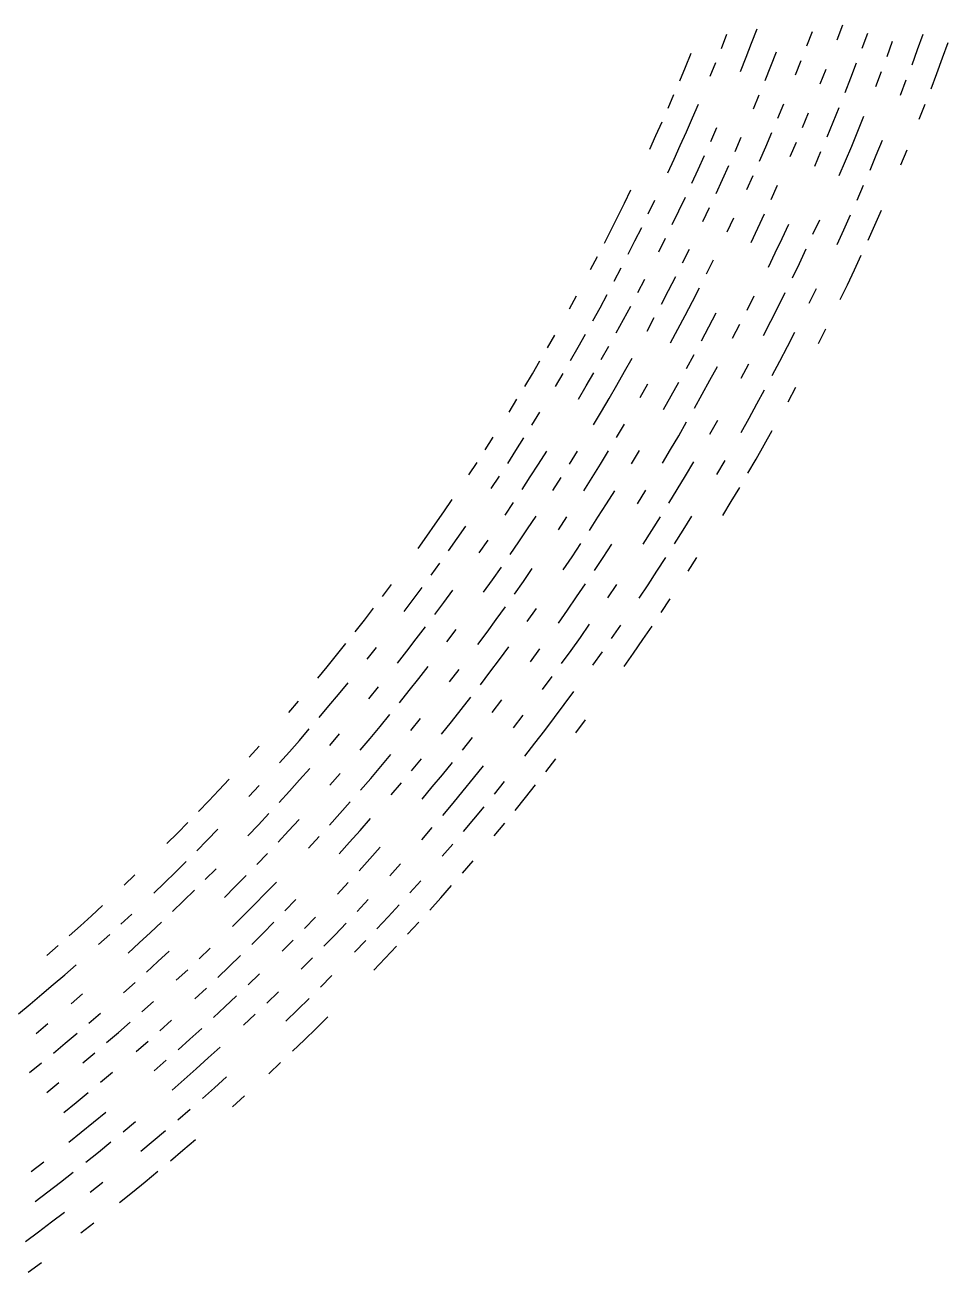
# Model space of a CAD drawing. Header units: metres. Extents: x -298 to 300, y -298 to 299.
# Drawn here: x 174.5 to 279.6, y -240.6 to -98.6 of the extents above; entities that cross this region are included whole.
import ezdxf

# ---------------------------------------------------------------- set-up
doc = ezdxf.new("R2010")
doc.units = ezdxf.units.M

msp = doc.modelspace()

# ---------------------------------------------------------------- linework, layer by layer
for p, q in [((257.25067, -100.69593, -692.8203), (257.8755, -99.0767, -692.8203)), ((263.53552, -101.02247, -692.8203), (264.16235, -99.36378, -692.8203)), ((266.9995, -100.31568, -692.8203), (267.62183, -98.63523, -692.8203)), ((253.79924, -101.29969, -692.8203), (254.42796, -99.702095, -692.8203)), ((256.61566, -102.311226, -692.8203), (257.25067, -100.69593, -692.8203)), ((269.83752, -101.26542, -692.8203), (270.4657, -99.56715, -692.8203)), ((272.67627, -102.21305, -692.8203), (273.3103, -100.496895, -692.8203)), ((276.15564, -101.42481, -692.8203), (276.78467, -99.68684, -692.8203)), ((278.98566, -102.39417, -692.8203), (279.62073, -100.63828, -692.8203)), ((249.70915, -103.43394, -692.8203), (250.35136, -101.861946, -692.8203)), ((259.43286, -103.32069, -692.8203), (260.0741, -101.68766, -692.8203)), ((275.5157, -103.15879, -692.8203), (276.15564, -101.42481, -692.8203)), ((249.05705, -105.00184, -692.8203), (249.70915, -103.43394, -692.8203)), ((252.51176, -104.48292, -692.8203), (253.1605, -102.89332, -692.8203)), ((255.97044, -103.92252, -692.8203), (256.61566, -102.311226, -692.8203)), ((258.78125, -104.94965, -692.8203), (259.43286, -103.32069, -692.8203)), ((262.2508, -104.32801, -692.8203), (262.89838, -102.67725, -692.8203)), ((268.54926, -104.65006, -692.8203), (269.19873, -102.959755, -692.8203)), ((278.33948, -104.146095, -692.8203), (278.98566, -102.39417, -692.8203)), ((265.06958, -105.3332, -692.8203), (265.7234, -103.66471, -692.8203)), ((267.88916, -106.33625, -692.8203), (268.54926, -104.65006, -692.8203)), ((271.37585, -105.63328, -692.8203), (272.0315, -103.92521, -692.8203)), ((274.20312, -106.61463, -692.8203), (274.86487, -104.88877, -692.8203)), ((277.68237, -105.8939, -692.8203), (278.33948, -104.146095, -692.8203)), ((247.72337, -108.12531, -692.8203), (248.39513, -106.56565, -692.8203)), ((250.50572, -109.226906, -692.8203), (251.18431, -107.64976, -692.8203)), ((257.4475, -108.19523, -692.8203), (258.1195, -106.57453, -692.8203)), ((260.24597, -109.25547, -692.8203), (260.92456, -107.617165, -692.8203)), ((276.3352, -109.37702, -692.8203), (277.01428, -107.63758, -692.8203)), ((249.81718, -110.79975, -692.8203), (250.50572, -109.226906, -692.8203)), ((263.04535, -110.31361, -692.8203), (263.73053, -108.65769, -692.8203)), ((266.5373, -109.69611, -692.8203), (267.2185, -108.01832, -692.8203)), ((269.34485, -110.73243, -692.8203), (270.0326, -109.036964, -692.8203)), ((246.35051, -111.23182, -692.8203), (247.04185, -109.6807, -692.8203)), ((252.59349, -111.916756, -692.8203), (253.28893, -110.32642, -692.8203)), ((265.84558, -111.36964, -692.8203), (266.5373, -109.69611, -692.8203)), ((268.64655, -112.42359, -692.8203), (269.34485, -110.73243, -692.8203)), ((245.64946, -112.77857, -692.8203), (246.35051, -111.23182, -692.8203)), ((249.11876, -112.36829, -692.8203), (249.81718, -110.79975, -692.8203)), ((255.37059, -113.031624, -692.8203), (256.07306, -111.423836, -692.8203)), ((258.85803, -112.51917, -692.8203), (259.55713, -110.88947, -692.8203)), ((261.6438, -113.612404, -692.8203), (262.3498, -111.96522, -692.8203)), ((271.4483, -113.475655, -692.8203), (272.1532, -111.766914, -692.8203)), ((248.41057, -113.93241, -692.8203), (249.11876, -112.36829, -692.8203)), ((251.17259, -115.084175, -692.8203), (251.88799, -113.50269, -692.8203)), ((258.14862, -114.14442, -692.8203), (258.85803, -112.51917, -692.8203)), ((264.43054, -114.70353, -692.8203), (265.14325, -113.038795, -692.8203)), ((267.93762, -114.1103, -692.8203), (268.64655, -112.42359, -692.8203)), ((270.73267, -115.17997, -692.8203), (271.4483, -113.475655, -692.8203)), ((274.23254, -114.569466, -692.8203), (274.94434, -112.843025, -692.8203)), ((247.69249, -115.49207, -692.8203), (248.41057, -113.93241, -692.8203)), ((253.93547, -116.233864, -692.8203), (254.65807, -114.63502, -692.8203)), ((267.21808, -115.79258, -692.8203), (267.93762, -114.1103, -692.8203)), ((250.44719, -116.66117, -692.8203), (251.17259, -115.084175, -692.8203)), ((253.20287, -117.82819, -692.8203), (253.93547, -116.233864, -692.8203)), ((256.69934, -117.38148, -692.8203), (257.42908, -115.765236, -692.8203)), ((242.7484, -118.920784, -692.8203), (243.48814, -117.39207, -692.8203)), ((259.46405, -118.52705, -692.8203), (260.20093, -116.89338, -692.8203)), ((269.2694, -118.57499, -692.8203), (270.00635, -116.87977, -692.8203)), ((241.99907, -120.44483, -692.8203), (242.7484, -118.920784, -692.8203)), ((245.47966, -120.143654, -692.8203), (246.22704, -118.597755, -692.8203)), ((248.96678, -119.80137, -692.8203), (249.71196, -118.23359, -692.8203)), ((241.24022, -121.96418, -692.8203), (241.99907, -120.44483, -692.8203)), ((248.21184, -121.36445, -692.8203), (248.96678, -119.80137, -692.8203)), ((251.70757, -121.00294, -692.8203), (252.46019, -119.417915, -692.8203)), ((254.44926, -122.20243, -692.8203), (255.2094, -120.60017, -692.8203)), ((257.95953, -121.78034, -692.8203), (258.71692, -120.156044, -692.8203)), ((267.76355, -121.95142, -692.8203), (268.5218, -120.26557, -692.8203)), ((271.27747, -121.42948, -692.8203), (272.0324, -119.72144, -692.8203)), ((240.47179, -123.47871, -692.8203), (241.24022, -121.96418, -692.8203)), ((243.95586, -123.22126, -692.8203), (244.72258, -121.68482, -692.8203)), ((257.1919, -123.39985, -692.8203), (257.95953, -121.78034, -692.8203)), ((260.71057, -122.95847, -692.8203), (261.47528, -121.31684, -692.8203)), ((264.23462, -122.47559, -692.8203), (264.99622, -120.81187, -692.8203)), ((266.9947, -123.632515, -692.8203), (267.76355, -121.95142, -692.8203)), ((270.51178, -123.13276, -692.8203), (271.27747, -121.42948, -692.8203)), ((243.17943, -124.752846, -692.8203), (243.95586, -123.22126, -692.8203)), ((246.67247, -124.476295, -692.8203), (247.44707, -122.92277, -692.8203)), ((259.93555, -124.59525, -692.8203), (260.71057, -122.95847, -692.8203)), ((249.39012, -125.72929, -692.8203), (250.17247, -124.1587, -692.8203)), ((259.15027, -126.22715, -692.8203), (259.93555, -124.59525, -692.8203)), ((262.68005, -125.78858, -692.8203), (263.46252, -124.13453, -692.8203)), ((268.94843, -126.52479, -692.8203), (269.7354, -124.831215, -692.8203)), ((238.90636, -126.49323, -692.8203), (239.69383, -124.98841, -692.8203)), ((241.59789, -127.80128, -692.8203), (242.39342, -126.27955, -692.8203)), ((252.10875, -126.98026, -692.8203), (252.89891, -125.392525, -692.8203)), ((261.8872, -127.43769, -692.8203), (262.68005, -125.78858, -692.8203)), ((244.29039, -129.10732, -692.8203), (245.0941, -127.56861, -692.8203)), ((247.79576, -128.85567, -692.8203), (248.59789, -127.29496, -692.8203)), ((268.15076, -128.2134, -692.8203), (268.94843, -126.52479, -692.8203)), ((246.98387, -130.4113, -692.8203), (247.79576, -128.85567, -692.8203)), ((250.49846, -130.1407, -692.8203), (251.30858, -128.563, -692.8203)), ((260.2705, -130.7209, -692.8203), (261.08398, -129.0818, -692.8203)), ((263.8142, -130.30772, -692.8203), (264.625, -128.64644, -692.8203)), ((267.34253, -129.89696, -692.8203), (268.15076, -128.2134, -692.8203)), ((236.48753, -130.97768, -692.8203), (237.3032, -129.48793, -692.8203)), ((239.97807, -130.82967, -692.8203), (240.79271, -129.31801, -692.8203)), ((249.67845, -131.71327, -692.8203), (250.49846, -130.1407, -692.8203)), ((256.7329, -131.09291, -692.8203), (257.5489, -129.47603, -692.8203)), ((239.15392, -132.3362, -692.8203), (239.97807, -130.82967, -692.8203)), ((242.65392, -132.16942, -692.8203), (243.47697, -130.64095, -692.8203)), ((245.33086, -133.50716, -692.8203), (246.16222, -131.9618, -692.8203)), ((248.84856, -133.28069, -692.8203), (249.67845, -131.71327, -692.8203)), ((252.37401, -133.0132, -692.8203), (253.20213, -131.42366, -692.8203)), ((259.44666, -132.35481, -692.8203), (260.2705, -130.7209, -692.8203)), ((241.82133, -133.69273, -692.8203), (242.65392, -132.16942, -692.8203)), ((248.00883, -134.84288, -692.8203), (248.84856, -133.28069, -692.8203)), ((251.53593, -134.59755, -692.8203), (252.37401, -133.0132, -692.8203)), ((255.0706, -134.31114, -692.8203), (255.90685, -132.70464, -692.8203)), ((258.61255, -133.98354, -692.8203), (259.44666, -132.35481, -692.8203)), ((264.85437, -134.91682, -692.8203), (265.69427, -133.24873, -692.8203)), ((233.98454, -135.41588, -692.8203), (234.82817, -133.94173, -692.8203)), ((237.47728, -135.33363, -692.8203), (238.3203, -133.83754, -692.8203)), ((261.3191, -135.2607, -692.8203), (262.1612, -133.61494, -692.8203)), ((236.62486, -136.82442, -692.8203), (237.47728, -135.33363, -692.8203)), ((240.12743, -136.72359, -692.8203), (240.97911, -135.2108, -692.8203)), ((249.82994, -137.75032, -692.8203), (250.68785, -136.17659, -692.8203)), ((260.46674, -136.90117, -692.8203), (261.3191, -135.2607, -692.8203)), ((232.26952, -138.34819, -692.8203), (233.13164, -136.88472, -692.8203)), ((242.77867, -138.11153, -692.8203), (243.63902, -136.58205, -692.8203)), ((252.50157, -139.09883, -692.8203), (253.36797, -137.50832, -692.8203)), ((256.04907, -138.838, -692.8203), (256.91376, -137.22523, -692.8203)), ((259.60406, -138.53627, -692.8203), (260.46674, -136.90117, -692.8203)), ((231.3983, -139.80623, -692.8203), (232.26952, -138.34819, -692.8203)), ((234.89195, -139.78981, -692.8203), (235.76305, -138.30983, -692.8203)), ((238.3955, -139.73293, -692.8203), (239.26622, -138.23097, -692.8203)), ((241.90868, -139.63554, -692.8203), (242.77867, -138.11153, -692.8203)), ((251.62523, -140.68388, -692.8203), (252.50157, -139.09883, -692.8203)), ((237.51543, -141.22945, -692.8203), (238.3955, -139.73293, -692.8203)), ((241.0291, -141.1541, -692.8203), (241.90868, -139.63554, -692.8203)), ((244.55223, -141.03813, -692.8203), (245.43102, -139.49745, -692.8203)), ((248.0844, -140.88142, -692.8203), (248.96208, -139.31862, -692.8203)), ((257.8479, -141.79005, -692.8203), (258.73108, -140.16591, -692.8203)), ((261.3905, -141.5356, -692.8203), (262.2721, -139.88905, -692.8203)), ((229.62828, -142.70583, -692.8203), (230.5178, -141.2588, -692.8203)), ((240.14, -142.6671, -692.8203), (241.0291, -141.1541, -692.8203)), ((247.19688, -142.43874, -692.8203), (248.0844, -140.88142, -692.8203)), ((250.73894, -142.26341, -692.8203), (251.62523, -140.68388, -692.8203)), ((256.9546, -143.40868, -692.8203), (257.8479, -141.79005, -692.8203)), ((232.22295, -144.19658, -692.8203), (233.12187, -142.73323, -692.8203)), ((239.24144, -144.1745, -692.8203), (240.14, -142.6671, -692.8203)), ((256.05103, -145.02164, -692.8203), (256.9546, -143.40868, -692.8203)), ((241.85814, -145.62666, -692.8203), (242.7658, -144.10278, -692.8203)), ((248.93657, -145.40569, -692.8203), (249.8427, -143.83736, -692.8203)), ((252.48955, -145.23401, -692.8203), (253.39452, -143.64339, -692.8203)), ((258.6839, -146.44154, -692.8203), (259.59637, -144.81189, -692.8203)), ((226.9052, -147.01303, -692.8203), (227.82188, -145.583, -692.8203)), ((230.39769, -147.10625, -692.8203), (231.31493, -145.65428, -692.8203)), ((248.02061, -146.96828, -692.8203), (248.93657, -145.40569, -692.8203)), ((229.47136, -148.55243, -692.8203), (230.39769, -147.10625, -692.8203)), ((232.97472, -148.62756, -692.8203), (233.90141, -147.15938, -692.8203)), ((236.48906, -148.66254, -692.8203), (237.41594, -147.17229, -692.8203)), ((240.01414, -148.65721, -692.8203), (240.9409, -147.14482, -692.8203)), ((243.54955, -148.61147, -692.8203), (244.47594, -147.07687, -692.8203)), ((247.09483, -148.52512, -692.8203), (248.02061, -146.96828, -692.8203)), ((257.76123, -148.06546, -692.8203), (258.6839, -146.44154, -692.8203)), ((225.04485, -149.85574, -692.8203), (225.97948, -148.43732, -692.8203)), ((232.03874, -150.08992, -692.8203), (232.97472, -148.62756, -692.8203)), ((239.07787, -150.16377, -692.8203), (240.01414, -148.65721, -692.8203)), ((249.71495, -149.97139, -692.8203), (250.64977, -148.39807, -692.8203)), ((253.27977, -149.82613, -692.8203), (254.21361, -148.23042, -692.8203)), ((256.8283, -149.68355, -692.8203), (257.76123, -148.06546, -692.8203)), ((227.59148, -151.42728, -692.8203), (228.53593, -149.9928, -692.8203)), ((231.09361, -151.54639, -692.8203), (232.03874, -150.08992, -692.8203)), ((234.60728, -151.62547, -692.8203), (235.55284, -150.14696, -692.8203)), ((238.13219, -151.6644, -692.8203), (239.07787, -150.16377, -692.8203)), ((248.77025, -151.53882, -692.8203), (249.71495, -149.97139, -692.8203)), ((240.71275, -153.17993, -692.8203), (241.6679, -151.66304, -692.8203)), ((244.25908, -153.16039, -692.8203), (245.2141, -151.62122, -692.8203)), ((247.81578, -153.10031, -692.8203), (248.77025, -151.53882, -692.8203)), ((254.93211, -152.90205, -692.8203), (255.88524, -151.29578, -692.8203)), ((222.18773, -154.07553, -692.8203), (223.14891, -152.67491, -692.8203)), ((229.17601, -154.44139, -692.8203), (230.13933, -152.99689, -692.8203)), ((239.74803, -154.69081, -692.8203), (240.71275, -153.17993, -692.8203)), ((253.9688, -154.50233, -692.8203), (254.93211, -152.90205, -692.8203)), ((221.2177, -155.47011, -692.8203), (222.18773, -154.07553, -692.8203)), ((231.7152, -156.02509, -692.8203), (232.68846, -154.56459, -692.8203)), ((235.2387, -156.1304, -692.8203), (236.21257, -154.64778, -692.8203)), ((238.77385, -156.1956, -692.8203), (239.74803, -154.69081, -692.8203)), ((245.87737, -156.20517, -692.8203), (246.85143, -154.65578, -692.8203)), ((249.44481, -156.14946, -692.8203), (250.41844, -154.57768, -692.8203)), ((220.23888, -156.85857, -692.8203), (221.2177, -155.47011, -692.8203)), ((223.72398, -157.10513, -692.8203), (224.70427, -155.69478, -692.8203)), ((230.73271, -157.47945, -692.8203), (231.7152, -156.02509, -692.8203)), ((248.46129, -157.71515, -692.8203), (249.44481, -156.14946, -692.8203)), ((219.25139, -158.24088, -692.8203), (220.23888, -156.85857, -692.8203)), ((222.73491, -158.5093, -692.8203), (223.72398, -157.10513, -692.8203)), ((226.23161, -158.73827, -692.8203), (227.22209, -157.31213, -692.8203)), ((229.74113, -158.9276, -692.8203), (230.73271, -157.47945, -692.8203)), ((244.89354, -157.74844, -692.8203), (245.87737, -156.20517, -692.8203)), ((236.79723, -159.18675, -692.8203), (237.79027, -157.69427, -692.8203)), ((240.343, -159.25626, -692.8203), (241.33635, -157.74152, -692.8203)), ((220.73033, -161.29892, -692.8203), (221.73705, -159.90724, -692.8203)), ((227.73082, -161.80516, -692.8203), (228.74046, -160.36954, -692.8203)), ((235.79478, -160.67297, -692.8203), (236.79723, -159.18675, -692.8203)), ((239.34007, -160.76474, -692.8203), (240.343, -159.25626, -692.8203)), ((246.46483, -160.82782, -692.8203), (247.46794, -159.2746, -692.8203)), ((250.01573, -160.84212, -692.8203), (251.0189, -159.2665, -692.8203)), ((226.71208, -163.23444, -692.8203), (227.73082, -161.80516, -692.8203)), ((231.25066, -161.99892, -692.8203), (232.26146, -160.5412, -692.8203)), ((245.45195, -162.3747, -692.8203), (246.46483, -160.82782, -692.8203)), ((215.21507, -163.70737, -692.8203), (216.23705, -162.35027, -692.8203)), ((218.69078, -164.06319, -692.8203), (219.71489, -162.68423, -692.8203)), ((222.18065, -164.37988, -692.8203), (223.20671, -162.97902, -692.8203)), ((230.23064, -163.45027, -692.8203), (231.25066, -161.99892, -692.8203)), ((237.30595, -163.76268, -692.8203), (238.32774, -162.2669, -692.8203)), ((240.86186, -163.85893, -692.8203), (241.8842, -162.34082, -692.8203)), ((244.42937, -163.91522, -692.8203), (245.45195, -162.3747, -692.8203)), ((217.658, -165.43568, -692.8203), (218.69078, -164.06319, -692.8203)), ((221.14586, -165.77428, -692.8203), (222.18065, -164.37988, -692.8203)), ((236.27477, -165.25204, -692.8203), (237.30595, -163.76268, -692.8203)), ((246.94688, -165.53082, -692.8203), (247.97966, -163.97433, -692.8203)), ((213.14568, -166.40224, -692.8203), (214.18462, -165.05804, -692.8203)), ((228.16344, -166.33368, -692.8203), (229.20158, -164.89522, -692.8203)), ((231.69237, -166.55415, -692.8203), (232.7318, -165.09354, -692.8203)), ((235.23424, -166.73492, -692.8203), (236.27477, -165.25204, -692.8203)), ((212.09825, -167.73988, -692.8203), (213.14568, -166.40224, -692.8203)), ((219.05003, -168.54347, -692.8203), (220.10228, -167.16216, -692.8203)), ((222.54796, -168.88681, -692.8203), (223.60228, -167.48354, -692.8203)), ((227.1162, -167.76562, -692.8203), (228.16344, -166.33368, -692.8203)), ((237.7379, -168.37442, -692.8203), (238.78868, -166.8758, -692.8203)), ((241.30376, -168.49788, -692.8203), (242.35521, -166.97688, -692.8203)), ((244.8521, -168.6242, -692.8203), (245.90434, -167.0808, -692.8203)), ((217.98906, -169.91817, -692.8203), (219.05003, -168.54347, -692.8203)), ((226.06004, -169.19095, -692.8203), (227.1162, -167.76562, -692.8203)), ((236.67772, -169.86642, -692.8203), (237.7379, -168.37442, -692.8203)), ((243.79015, -170.161, -692.8203), (244.8521, -168.6242, -692.8203)), ((209.97832, -170.39536, -692.8203), (211.04247, -169.07094, -692.8203)), ((213.44121, -170.86009, -692.8203), (214.50816, -169.51393, -692.8203)), ((216.91954, -171.28618, -692.8203), (217.98906, -169.91817, -692.8203)), ((228.51909, -170.89653, -692.8203), (229.58592, -169.45572, -692.8203)), ((232.05699, -171.14395, -692.8203), (233.12529, -169.68092, -692.8203)), ((235.6082, -171.35176, -692.8203), (236.67772, -169.86642, -692.8203)), ((239.17223, -171.51999, -692.8203), (240.24272, -170.01228, -692.8203)), ((242.71855, -171.6911, -692.8203), (243.79015, -170.161, -692.8203)), ((207.82518, -173.02405, -692.8203), (208.90587, -171.71307, -692.8203)), ((208.90587, -171.71307, -692.8203), (209.97832, -170.39536, -692.8203)), ((219.3322, -173.05661, -692.8203), (220.41283, -171.6734, -692.8203)), ((227.44322, -172.33064, -692.8203), (228.51909, -170.89653, -692.8203)), ((218.2429, -174.43301, -692.8203), (219.3322, -173.05661, -692.8203)), ((222.838, -173.42683, -692.8203), (223.92088, -172.02162, -692.8203)), ((226.35826, -173.75797, -692.8203), (227.44322, -172.33064, -692.8203)), ((233.44115, -174.30217, -692.8203), (234.52934, -172.83037, -692.8203)), ((210.18974, -174.85808, -692.8203), (211.28197, -173.53223, -692.8203)), ((213.65947, -175.3496, -692.8203), (214.75462, -174.00195, -692.8203)), ((217.14488, -175.80255, -692.8203), (218.2429, -174.43301, -692.8203)), ((235.90404, -176.00246, -692.8203), (237.00279, -174.51514, -692.8203)), ((204.5338, -176.91594, -692.8203), (205.63908, -175.62553, -692.8203)), ((209.08922, -176.17708, -692.8203), (210.18974, -174.85808, -692.8203)), ((224.16167, -176.59207, -692.8203), (225.26445, -175.17847, -692.8203)), ((227.6923, -176.92827, -692.8203), (228.7971, -175.49248, -692.8203)), ((234.79594, -177.48285, -692.8203), (235.90404, -176.00246, -692.8203)), ((207.98045, -177.48914, -692.8203), (209.08922, -176.17708, -692.8203)), ((214.9232, -178.52086, -692.8203), (216.03831, -177.16519, -692.8203)), ((223.05003, -177.99875, -692.8203), (224.16167, -176.59207, -692.8203)), ((230.1215, -178.67625, -692.8203), (231.23723, -177.22519, -692.8203)), ((233.67851, -178.95627, -692.8203), (234.79594, -177.48285, -692.8203)), ((205.7382, -180.09227, -692.8203), (206.86339, -178.79422, -692.8203)), ((213.7996, -179.8695, -692.8203), (214.9232, -178.52086, -692.8203)), ((218.41862, -178.979, -692.8203), (219.53654, -177.6014, -692.8203)), ((221.92961, -179.39842, -692.8203), (223.05003, -177.99875, -692.8203)), ((237.21739, -179.23915, -692.8203), (238.33653, -177.74341, -692.8203)), ((204.60484, -181.38324, -692.8203), (205.7382, -180.09227, -692.8203)), ((209.1945, -180.67076, -692.8203), (210.32329, -179.351, -692.8203)), ((212.66753, -181.21109, -692.8203), (213.7996, -179.8695, -692.8203)), ((224.32402, -181.19368, -692.8203), (225.45567, -179.77893, -692.8203)), ((232.55186, -180.42265, -692.8203), (233.67851, -178.95627, -692.8203)), ((200.03221, -182.00752, -692.8203), (201.1696, -180.74524, -692.8203)), ((203.46336, -182.66708, -692.8203), (204.60484, -181.38324, -692.8203)), ((215.01323, -183.06946, -692.8203), (216.1569, -181.71309, -692.8203)), ((231.416, -181.88194, -692.8203), (232.55186, -180.42265, -692.8203)), ((213.86101, -184.41861, -692.8203), (215.01323, -183.06946, -692.8203)), ((218.51567, -183.55492, -692.8203), (219.66234, -182.17656, -692.8203)), ((222.03404, -184.00175, -692.8203), (223.18346, -182.6013, -692.8203)), ((225.56798, -184.40979, -692.8203), (226.71983, -182.98714, -692.8203)), ((233.80363, -183.68391, -692.8203), (234.95085, -182.20949, -692.8203)), ((196.57262, -185.75124, -692.8203), (197.73363, -184.51056, -692.8203)), ((204.59703, -185.87825, -692.8203), (205.75865, -184.5872, -692.8203)), ((205.75865, -184.5872, -692.8203), (206.91216, -183.28891, -692.8203)), ((209.22093, -185.19287, -692.8203), (210.37816, -183.87283, -692.8203)), ((212.7003, -185.7605, -692.8203), (213.86101, -184.41861, -692.8203)), ((220.87584, -185.39497, -692.8203), (222.03404, -184.00175, -692.8203)), ((224.40715, -185.82516, -692.8203), (225.56798, -184.40979, -692.8203)), ((195.4038, -186.98459, -692.8203), (196.57262, -185.75124, -692.8203)), ((199.99083, -186.4753, -692.8203), (201.15636, -185.21317, -692.8203)), ((203.42735, -187.16197, -692.8203), (204.59703, -185.87825, -692.8203)), ((216.1964, -186.28992, -692.8203), (217.36034, -184.92606, -692.8203)), ((219.70891, -186.7809, -692.8203), (220.87584, -185.39497, -692.8203)), ((223.23741, -187.23328, -692.8203), (224.40715, -185.82516, -692.8203)), ((227.95372, -186.2167, -692.8203), (229.11687, -184.77904, -692.8203)), ((231.48149, -186.61107, -692.8203), (232.6472, -185.15114, -692.8203)), ((194.22728, -188.21059, -692.8203), (195.4038, -186.98459, -692.8203)), ((210.35368, -188.42233, -692.8203), (211.53117, -187.0951, -692.8203)), ((222.05894, -188.634, -692.8203), (223.23741, -187.23328, -692.8203)), ((230.30669, -188.06367, -692.8203), (231.48149, -186.61107, -692.8203)), ((201.0637, -189.7073, -692.8203), (202.2495, -188.43834, -692.8203)), ((209.1679, -189.74217, -692.8203), (210.35368, -188.42233, -692.8203)), ((225.60027, -189.07002, -692.8203), (226.78148, -187.64705, -692.8203)), ((191.85112, -190.64034, -692.8203), (193.04301, -189.42918, -692.8203)), ((195.2501, -191.45003, -692.8203), (196.447, -190.21751, -692.8203)), ((199.86998, -190.96881, -692.8203), (201.0637, -189.7073, -692.8203)), ((204.50975, -190.39972, -692.8203), (205.69981, -189.1091, -692.8203)), ((212.65343, -190.33734, -692.8203), (213.84288, -188.9956, -692.8203)), ((219.67552, -191.41315, -692.8203), (220.87157, -190.02731, -692.8203)), ((224.41014, -190.48555, -692.8203), (225.60027, -189.07002, -692.8203)), ((227.92967, -190.94662, -692.8203), (229.12273, -189.50888, -692.8203)), ((190.65166, -191.844, -692.8203), (191.85112, -190.64034, -692.8203)), ((194.04552, -192.67499, -692.8203), (195.2501, -191.45003, -692.8203)), ((203.31157, -191.68283, -692.8203), (204.50975, -190.39972, -692.8203)), ((206.77147, -192.35939, -692.8203), (207.9738, -191.05453, -692.8203)), ((210.24931, -192.99828, -692.8203), (211.45555, -191.67159, -692.8203)), ((211.45555, -191.67159, -692.8203), (212.65343, -190.33734, -692.8203)), ((200.89116, -194.2264, -692.8203), (202.10533, -192.95842, -692.8203)), ((213.74474, -193.59927, -692.8203), (214.9547, -192.25061, -692.8203)), ((222.00334, -193.29408, -692.8203), (223.21117, -191.89359, -692.8203)), ((191.6132, -195.10216, -692.8203), (192.83318, -193.8924, -692.8203)), ((212.52629, -194.9403, -692.8203), (213.74474, -193.59927, -692.8203)), ((216.03539, -195.52527, -692.8203), (217.25737, -194.16217, -692.8203)), ((224.29668, -195.2146, -692.8203), (225.51659, -193.79955, -692.8203)), ((185.77867, -196.58266, -692.8203), (187.00804, -195.40948, -692.8203)), ((190.38567, -196.30426, -692.8203), (191.6132, -195.10216, -692.8203)), ((195.01628, -195.93918, -692.8203), (196.24144, -194.70802, -692.8203)), ((198.43895, -196.7394, -692.8203), (199.66899, -195.48676, -692.8203)), ((189.15062, -197.49863, -692.8203), (190.38567, -196.30426, -692.8203)), ((192.5429, -198.3783, -692.8203), (193.78343, -197.16261, -692.8203)), ((197.20097, -197.98431, -692.8203), (198.43895, -196.7394, -692.8203)), ((201.88072, -197.50264, -692.8203), (203.11559, -196.22835, -692.8203)), ((210.06425, -197.59935, -692.8203), (211.29942, -196.2737, -692.8203)), ((218.32732, -197.44975, -692.8203), (219.56139, -196.07222, -692.8203)), ((221.83018, -198.0216, -692.8203), (223.06786, -196.62196, -692.8203)), ((191.29472, -199.58618, -692.8203), (192.5429, -198.3783, -692.8203)), ((199.38725, -200.02785, -692.8203), (200.63799, -198.76915, -692.8203)), ((200.63799, -198.76915, -692.8203), (201.88072, -197.50264, -692.8203)), ((204.0941, -199.51688, -692.8203), (205.34148, -198.22867, -692.8203)), ((212.31822, -199.56816, -692.8203), (213.56572, -198.2283, -692.8203)), ((220.58372, -199.41345, -692.8203), (221.83018, -198.0216, -692.8203)), ((180.78789, -201.19759, -692.8203), (182.04643, -200.0556, -692.8203)), ((182.04643, -200.0556, -692.8203), (183.29778, -198.90578, -692.8203)), ((185.40056, -201.03493, -692.8203), (186.658, -199.86401, -692.8203)), ((198.12865, -201.27867, -692.8203), (199.38725, -200.02785, -692.8203)), ((214.57347, -201.5355, -692.8203), (215.8333, -200.18144, -692.8203)), ((215.8333, -200.18144, -692.8203), (217.08458, -198.81952, -692.8203)), ((179.5222, -202.33163, -692.8203), (180.78789, -201.19759, -692.8203)), ((188.77574, -201.97835, -692.8203), (190.03899, -200.78621, -692.8203)), ((201.57506, -202.06973, -692.8203), (202.83861, -200.79726, -692.8203)), ((206.30894, -201.52948, -692.8203), (207.56895, -200.2273, -692.8203)), ((209.79802, -202.22427, -692.8203), (211.0623, -200.90018, -692.8203)), ((218.06468, -202.17355, -692.8203), (219.3286, -200.79745, -692.8203)), ((182.86375, -203.353, -692.8203), (184.13585, -202.19794, -692.8203)), ((187.50499, -203.16254, -692.8203), (188.77574, -201.97835, -692.8203)), ((200.30357, -203.33427, -692.8203), (201.57506, -202.06973, -692.8203)), ((203.76451, -204.11, -692.8203), (205.04082, -202.82373, -692.8203)), ((208.52538, -203.54042, -692.8203), (209.79802, -202.22427, -692.8203)), ((212.02837, -204.21979, -692.8203), (213.30516, -202.88164, -692.8203)), ((176.9694, -204.5758, -692.8203), (178.24931, -203.45772, -692.8203)), ((186.22679, -204.33871, -692.8203), (187.50499, -203.16254, -692.8203)), ((189.61107, -205.28856, -692.8203), (190.89513, -204.0911, -692.8203)), ((194.30583, -204.98343, -692.8203), (195.58788, -203.75652, -692.8203)), ((215.51115, -204.90182, -692.8203), (216.79222, -203.5417, -692.8203)), ((179.00432, -206.76996, -692.8203), (180.29796, -205.63904, -692.8203)), ((188.3195, -206.47792, -692.8203), (189.61107, -205.28856, -692.8203)), ((196.4417, -207.07965, -692.8203), (197.73686, -205.83928, -692.8203)), ((197.73686, -205.83928, -692.8203), (199.02415, -204.5908, -692.8203)), ((205.95549, -206.14864, -692.8203), (207.24455, -204.84856, -692.8203)), ((214.22154, -206.2539, -692.8203), (215.51115, -204.90182, -692.8203)), ((177.70354, -207.89273, -692.8203), (179.00432, -206.76996, -692.8203)), ((191.71873, -207.41302, -692.8203), (193.0161, -206.20227, -692.8203)), ((199.88744, -207.92044, -692.8203), (201.18773, -206.6584, -692.8203)), ((208.14787, -208.18585, -692.8203), (209.44969, -206.87196, -692.8203)), ((176.3958, -209.00731, -692.8203), (177.70354, -207.89273, -692.8203)), ((185.71404, -208.83226, -692.8203), (187.0205, -207.6592, -692.8203)), ((193.82811, -209.53592, -692.8203), (195.13878, -208.31187, -692.8203)), ((202.0396, -210, -692.8203), (203.35301, -208.72441, -692.8203)), ((173.75926, -211.21178, -692.8203), (175.08104, -210.11368, -692.8203)), ((175.08104, -210.11368, -692.8203), (176.3958, -209.00731, -692.8203)), ((179.7263, -210.09811, -692.8203), (181.04088, -208.96259, -692.8203)), ((187.7813, -210.99608, -692.8203), (189.1013, -209.80997, -692.8203)), ((197.26305, -210.4199, -692.8203), (198.57915, -209.1743, -692.8203)), ((205.51958, -210.789, -692.8203), (206.83781, -209.49153, -692.8203)), ((181.75078, -212.302, -692.8203), (183.07915, -211.15372, -692.8203)), ((195.93907, -211.65724, -692.8203), (197.26305, -210.4199, -692.8203)), ((199.3889, -212.52634, -692.8203), (200.71825, -211.26733, -692.8203)), ((204.19322, -212.07817, -692.8203), (205.51958, -210.789, -692.8203)), ((175.7401, -213.4549, -692.8203), (177.07591, -212.34431, -692.8203)), ((185.11906, -213.34334, -692.8203), (186.4539, -212.17387, -692.8203)), ((189.85027, -213.15834, -692.8203), (191.18382, -211.95918, -692.8203)), ((193.26799, -214.10687, -692.8203), (194.6074, -212.88626, -692.8203)), ((206.30754, -214.19408, -692.8203), (207.64726, -212.89148, -692.8203)), ((207.64726, -212.89148, -692.8203), (208.97874, -211.58052, -692.8203)), ((179.0725, -214.57346, -692.8203), (180.4152, -213.44194, -692.8203)), ((183.7769, -214.5044, -692.8203), (185.11906, -213.34334, -692.8203)), ((187.16069, -215.53143, -692.8203), (188.5092, -214.3491, -692.8203)), ((191.92088, -215.31908, -692.8203), (193.26799, -214.10687, -692.8203)), ((204.95964, -215.48824, -692.8203), (206.30754, -214.19408, -692.8203)), ((177.72264, -215.69655, -692.8203), (179.0725, -214.57346, -692.8203)), ((181.07079, -216.80113, -692.8203), (182.42747, -215.657, -692.8203)), ((195.35374, -216.253, -692.8203), (196.70665, -215.01924, -692.8203)), ((175.002, -217.91719, -692.8203), (176.36583, -216.81114, -692.8203)), ((189.20396, -217.718, -692.8203), (190.56621, -216.5228, -692.8203)), ((193.99315, -217.47827, -692.8203), (195.35374, -216.253, -692.8203)), ((202.23949, -218.05104, -692.8203), (203.60362, -216.77391, -692.8203)), ((183.07079, -219.0273, -692.8203), (184.44145, -217.87057, -692.8203)), ((192.62492, -218.69498, -692.8203), (193.99315, -217.47827, -692.8203)), ((196.06694, -219.63611, -692.8203), (197.44102, -218.39778, -692.8203)), ((176.958, -220.18213, -692.8203), (178.33598, -219.06374, -692.8203)), ((191.24901, -219.90308, -692.8203), (192.62492, -218.69498, -692.8203)), ((194.68504, -220.8658, -692.8203), (196.06694, -219.63611, -692.8203)), ((178.91563, -222.4456, -692.8203), (180.30785, -221.31487, -692.8203)), ((180.30785, -221.31487, -692.8203), (181.69298, -220.17543, -692.8203)), ((198.09935, -221.83076, -692.8203), (199.48735, -220.57951, -692.8203)), ((182.28148, -223.56453, -692.8203), (183.68065, -222.41266, -692.8203)), ((191.89818, -223.29904, -692.8203), (193.29546, -222.08679, -692.8203)), ((180.8751, -224.70764, -692.8203), (182.28148, -223.56453, -692.8203)), ((185.67015, -224.6484, -692.8203), (187.07603, -223.47522, -692.8203)), ((179.46153, -225.84187, -692.8203), (180.8751, -224.70764, -692.8203)), ((187.66106, -226.88287, -692.8203), (189.08092, -225.69713, -692.8203)), ((189.08092, -225.69713, -692.8203), (190.4934, -224.5025, -692.8203)), ((192.46959, -226.74791, -692.8203), (193.8886, -225.5319, -692.8203)), ((181.40855, -228.11472, -692.8203), (182.83629, -226.9682, -692.8203)), ((182.83629, -226.9682, -692.8203), (184.25688, -225.81276, -692.8203)), ((191.04295, -227.955, -692.8203), (192.46959, -226.74791, -692.8203)), ((175.17845, -229.19106, -692.8203), (176.61314, -228.08362, -692.8203)), ((178.53142, -230.38077, -692.8203), (179.97356, -229.25224, -692.8203)), ((188.16698, -230.3422, -692.8203), (189.60875, -229.1531, -692.8203)), ((177.0822, -231.5002, -692.8203), (178.53142, -230.38077, -692.8203)), ((181.9077, -231.53603, -692.8203), (183.35704, -230.3863, -692.8203)), ((186.71776, -231.52222, -692.8203), (188.16698, -230.3422, -692.8203)), ((175.62596, -232.61052, -692.8203), (177.0822, -231.5002, -692.8203)), ((185.26122, -232.6931, -692.8203), (186.71776, -231.52222, -692.8203)), ((177.51677, -234.93034, -692.8203), (178.98753, -233.8081, -692.8203)), ((176.03899, -236.04333, -692.8203), (177.51677, -234.93034, -692.8203)), ((180.84758, -236.15063, -692.8203), (182.32603, -235.00737, -692.8203)), ((174.55424, -237.14703, -692.8203), (176.03899, -236.04333, -692.8203)), ((174.86266, -240.63026, -692.8203), (176.36943, -239.52448, -692.8203))]:
    msp.add_line(p, q)

doc.saveas('drawing.dxf')
